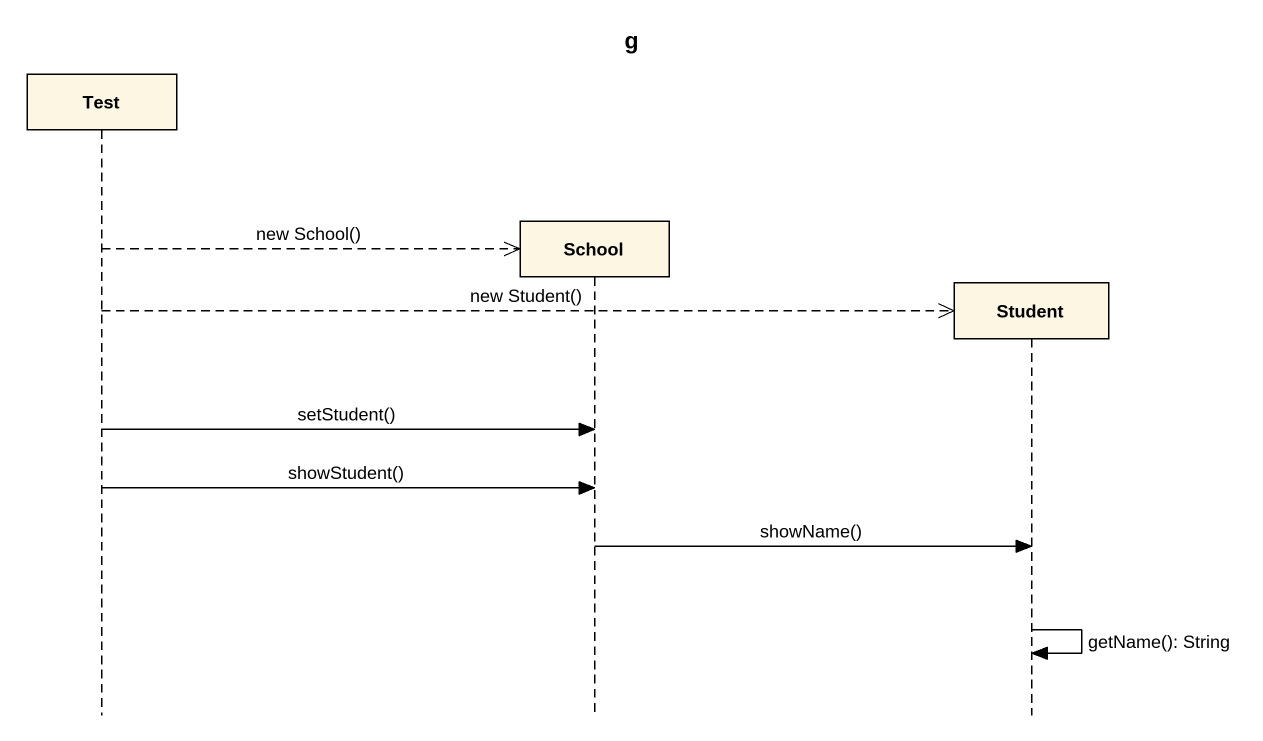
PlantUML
@startuml
title g
hide footbox
participant Test
participant School
participant Student

Test -->> School ** : new School()
Test -->> Student ** : new Student()
Test -> School : setStudent()
Test -> School : showStudent()
School -> Student : showName()
Student -> Student : getName(): String
@enduml
